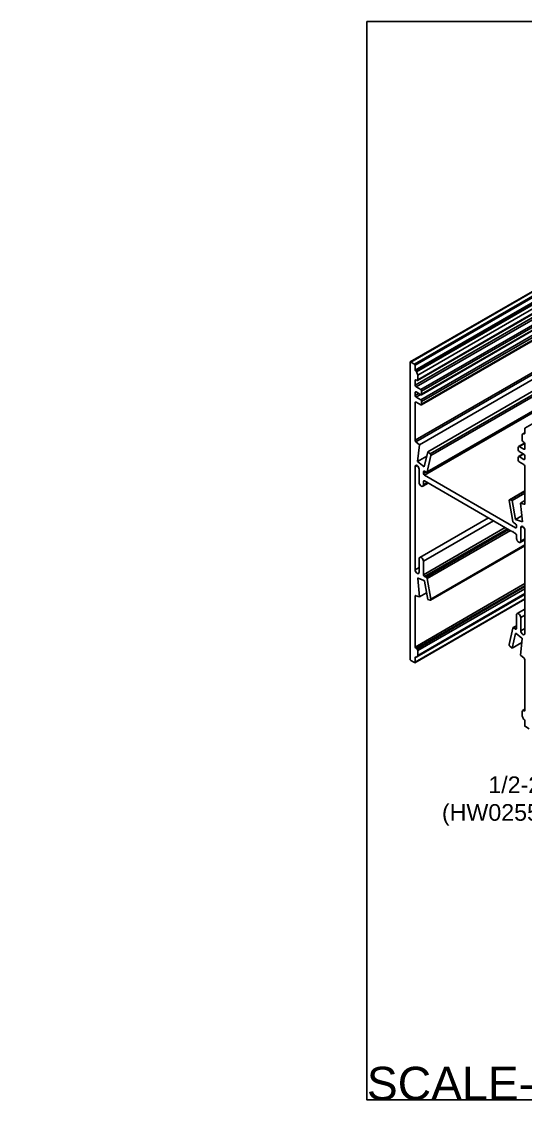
# Model space of a CAD drawing. Extents: x -3.9 to 19, y -12.2 to 0.
# Drawn here: x -3.91 to 1.79, y -12.21 to 0 of the extents above; entities that cross this region are included whole.
import ezdxf
from ezdxf import colors
from ezdxf.entities.mleader import LeaderData, LeaderLine
from ezdxf.math import Vec2, Vec3

# ---------------------------------------------------------------- set-up
doc = ezdxf.new("R2010")
doc.units = 0
doc.header["$LTSCALE"] = 0.5
doc.header["$MEASUREMENT"] = 0
doc.layers.add('FAB DWG', color=221, linetype='CONTINUOUS')
doc.layers.add('Housing', color=150, linetype='CONTINUOUS')
doc.layers.add('Text-Unprinted', color=131, linetype='CONTINUOUS', plot=False)
doc.styles.add('LSAD_Standard', font='arial.ttf')
doc.styles.get("Standard").update_dxf_attribs({"font": 'arial.ttf'})

msp = doc.modelspace()

# ---------------------------------------------------------------- linework, layer by layer
at = {"layer": 'Housing', "linetype": 'Continuous', "lineweight": 25, "transparency": 16777216}
for p, q in [((6.042352, -0.647235), (0.491328, -3.85138)), ((6.047351, -0.64773), (0.496327, -3.851875)), ((6.090485, -0.67263), (0.539461, -3.876775)), ((6.097556, -0.684878), (0.546532, -3.889023)), ((6.097556, -0.738597), (0.546532, -3.942743)), ((6.101552, -0.748258), (0.550528, -3.952403)), ((6.11121, -0.759217), (0.560186, -3.963363)), ((6.125998, -0.849107), (0.574974, -4.053252)), ((6.125999, -0.794963), (0.574975, -3.999108)), ((6.096813, -0.911339), (0.545789, -4.115485)), ((6.10742, -0.92971), (0.556396, -4.133856)), ((0.571867, -4.06012), (6.122891, -0.855975)), ((6.160245, -0.960205), (0.609221, -4.164351)), ((6.160245, -1.07452), (0.609221, -4.278665)), ((0.61672, -4.222251), (6.167744, -1.018105)), ((6.170851, -0.978576), (0.619827, -4.182722)), ((6.170851, -1.011238), (0.619827, -4.215383)), ((6.170851, -1.092891), (0.619827, -4.297036)), ((0.61672, -4.336565), (6.167744, -1.13242)), ((6.170851, -1.125552), (0.619827, -4.329698)), ((7.340438, -1.396604), (1.789414, -4.600749)), ((6.096813, -1.532236), (0.545789, -4.736381)), ((6.105038, -1.548919), (0.554014, -4.753064)), ((6.146798, -1.584142), (0.595774, -4.788287)), ((6.239513, -1.662343), (0.688489, -4.866488)), ((6.267075, -1.68559), (0.716051, -4.889735)), ((6.275028, -1.704867), (0.724004, -4.909012)), ((6.202136, -1.927199), (0.651112, -5.131344)), ((0.679087, -5.099814), (6.230111, -1.895669)), ((6.232947, -1.891396), (0.681923, -5.095541)), ((0.489256, -3.855959), (0.489256, -7.215971)), ((0.539461, -3.876775), (0.496327, -3.851875)), ((0.546532, -3.942743), (0.546532, -3.889023)), ((0.560186, -3.963363), (0.550528, -3.952403)), ((0.574974, -4.053252), (0.574975, -3.999108)), ((0.556398, -4.054776), (0.545789, -4.0609)), ((0.545789, -4.115485), (0.545789, -4.0609)), ((0.556396, -4.054775), (0.564367, -4.059377)), ((0.609221, -4.164351), (0.556396, -4.133856)), ((0.556398, -4.191014), (0.545789, -4.197138)), ((0.545789, -4.229799), (0.545789, -4.197138)), ((0.584686, -4.207345), (0.545789, -4.229799)), ((0.556396, -4.191013), (0.609221, -4.221508)), ((0.605901, -4.219592), (0.556396, -4.24817)), ((0.609221, -4.278665), (0.556396, -4.24817)), ((0.619827, -4.215383), (0.619827, -4.182722)), ((0.556398, -4.305328), (0.545789, -4.311452)), ((0.545789, -4.736381), (0.545789, -4.311452)), ((0.556396, -4.305327), (0.609221, -4.335823)), ((0.619827, -4.329698), (0.619827, -4.297036)), ((1.787342, -4.605328), (1.787342, -4.659047)), ((0.595774, -4.788287), (0.554014, -4.753064)), ((1.7589, -4.682572), (1.7589, -4.736718)), ((1.787342, -4.653637), (1.766564, -4.665632)), ((1.769507, -4.755089), (1.777478, -4.759691)), ((1.787342, -4.65602), (1.773689, -4.663902)), ((1.783345, -4.664093), (1.773689, -4.663902)), ((1.786639, -4.662192), (1.783345, -4.664093)), ((0.574351, -4.976802), (0.595774, -4.788287)), ((0.688489, -4.866488), (0.650234, -5.03606)), ((0.716051, -4.889735), (0.688489, -4.866488)), ((1.714047, -4.814401), (1.714047, -4.847062)), ((1.785305, -4.768191), (1.717154, -4.807534)), ((1.787069, -4.772245), (1.724653, -4.808276)), ((1.777478, -4.838771), (1.724653, -4.808276)), ((1.724653, -4.865433), (1.777478, -4.895929)), ((1.788085, -4.832648), (1.777478, -4.838771)), ((1.788085, -4.778062), (1.788085, -4.832646)), ((0.676967, -4.917563), (0.574351, -4.976802)), ((0.650234, -5.03606), (0.574351, -4.976802)), ((0.681923, -5.095541), (0.724004, -4.909012)), ((1.714047, -4.928716), (1.714047, -4.961377)), ((1.769766, -4.891476), (1.717154, -4.921848)), ((1.774158, -4.894012), (1.724653, -4.922591)), ((1.777478, -4.953086), (1.724653, -4.922591)), ((1.724653, -4.979748), (1.777478, -5.010243)), ((1.788085, -4.946963), (1.777478, -4.953086)), ((1.788085, -4.9143), (1.788085, -4.946961)), ((0.568774, -5.022727), (0.545789, -5.035996)), ((0.545789, -6.203272), (0.545789, -5.035996)), ((0.591751, -5.062529), (0.591751, -5.213453)), ((0.651114, -5.087252), (0.640506, -5.093376)), ((0.640506, -5.112973), (0.640506, -5.093376)), ((0.668087, -5.097051), (0.640506, -5.112973)), ((0.651112, -5.087251), (0.671588, -5.099071)), ((1.788085, -5.028614), (1.788085, -5.453543)), ((0.633363, -5.257381), (0.694858, -5.22188)), ((0.651109, -5.196624), (0.6405, -5.202749)), ((0.640503, -5.241456), (0.6405, -5.202749)), ((0.684635, -5.215979), (0.640503, -5.241456)), ((0.651106, -5.196623), (1.642422, -5.768897)), ((1.682762, -5.726902), (0.651112, -5.131344)), ((1.788085, -5.309393), (1.612706, -5.410637)), ((1.788085, -5.312027), (1.617823, -5.410317)), ((1.788085, -5.336513), (1.645385, -5.418892)), ((1.60987, -5.420412), (1.651951, -5.655526)), ((1.645385, -5.418892), (1.617823, -5.410317)), ((1.68364, -5.632632), (1.645385, -5.418892)), ((1.788085, -5.418883), (1.7381, -5.447738)), ((1.7381, -5.447738), (1.759523, -5.660987)), ((1.77986, -5.46073), (1.7381, -5.447738)), ((1.787813, -5.456139), (1.77986, -5.46073)), ((1.375223, -5.614647), (0.598892, -6.062813)), ((1.752671, -5.592781), (1.68364, -5.632632)), ((1.434078, -5.648623), (0.640506, -6.106743)), ((1.566786, -5.725233), (0.640506, -6.259964)), ((1.662286, -5.670989), (1.682762, -5.68281)), ((1.693368, -5.720779), (1.682762, -5.726902)), ((1.759523, -5.660987), (1.68364, -5.632632)), ((1.693368, -5.701181), (1.693368, -5.720777)), ((1.765107, -5.713356), (1.742123, -5.726625)), ((1.742123, -5.877548), (1.742123, -5.726625)), ((1.589682, -5.738451), (0.652954, -6.279212)), ((1.603658, -5.746519), (0.669923, -6.285553)), ((1.6239, -5.758204), (0.682101, -6.301894)), ((1.642422, -5.768897), (1.649493, -5.764814)), ((1.649494, -5.764815), (1.642422, -5.768897)), ((1.649493, -5.764814), (1.656564, -5.777061)), ((1.656564, -5.777061), (1.682768, -5.792188)), ((1.693374, -5.810559), (1.693374, -5.849913)), ((1.788085, -5.851015), (1.742123, -5.877548)), ((1.788085, -5.753158), (1.788085, -6.920433)), ((0.721168, -6.545793), (1.788085, -5.929875)), ((1.788085, -5.921737), (0.724004, -6.536018)), ((1.734982, -5.893332), (1.788085, -5.862676)), ((0.591751, -6.078597), (0.591751, -6.229805)), ((0.591751, -6.176739), (0.545789, -6.203272)), ((0.640506, -6.259964), (0.640506, -6.106743)), ((0.580711, -6.297819), (0.574926, -6.301159)), ((0.595774, -6.508692), (0.574926, -6.301159)), ((0.578979, -6.297171), (0.645607, -6.322069)), ((0.65129, -6.329694), (0.688489, -6.537537)), ((0.669923, -6.285553), (0.652954, -6.279212)), ((0.724004, -6.536018), (0.682101, -6.301894)), ((1.788085, -6.359139), (0.545789, -7.076301)), ((1.788085, -6.383633), (0.556396, -7.094672)), ((1.788085, -6.392837), (0.564368, -7.099274)), ((1.788085, -6.41733), (0.574974, -7.117644)), ((0.675127, -6.462882), (0.595774, -6.508692)), ((0.54446, -7.253613), (1.788085, -6.535684)), ((0.55676, -6.496553), (0.545789, -6.502886)), ((0.545789, -7.076301), (0.545789, -6.502886)), ((1.788085, -6.532302), (0.546532, -7.249035)), ((0.554014, -6.495699), (0.595774, -6.508692)), ((0.56731, -7.188731), (1.788085, -6.483993)), ((1.788085, -6.471477), (0.574975, -7.17179)), ((0.688489, -6.537537), (0.716051, -6.546112)), ((1.788085, -6.648207), (1.70051, -6.698763)), ((1.693368, -6.835026), (1.65461, -6.857401)), ((1.693368, -6.714547), (1.693368, -6.867768)), ((1.788085, -6.71616), (1.742123, -6.742693)), ((1.742123, -6.8939), (1.742123, -6.742693)), ((1.651773, -6.861674), (1.60987, -7.047417)), ((1.645385, -7.089941), (1.682584, -6.925048)), ((1.693368, -6.84241), (1.663951, -6.859393)), ((1.68092, -6.872644), (1.663951, -6.859393)), ((1.693368, -6.865458), (1.68092, -6.872644)), ((1.686297, -6.922905), (1.682584, -6.925048)), ((1.688267, -6.923983), (1.754895, -6.976014)), ((1.788085, -6.867367), (1.742123, -6.8939)), ((1.617823, -7.066695), (1.645385, -7.089941)), ((1.75412, -7.02717), (1.645385, -7.089941)), ((1.758948, -6.984681), (1.7381, -7.168143)), ((0.555115, -7.19036), (0.546532, -7.195315)), ((0.546532, -7.249035), (0.546532, -7.195315)), ((0.550528, -7.19027), (0.560186, -7.190461)), ((0.564368, -7.099274), (0.556396, -7.094672)), ((0.574975, -7.17179), (0.574974, -7.117644)), ((1.7381, -7.168143), (1.77986, -7.203365)), ((0.496327, -7.228218), (0.539461, -7.253118)), ((1.788085, -7.220048), (1.788085, -7.793463)), ((1.7589, -7.80111), (1.758899, -7.855255)), ((1.788085, -7.779189), (1.762007, -7.794243)), ((1.788085, -7.784261), (1.769506, -7.794986)), ((1.777478, -7.799588), (1.769506, -7.794986)), ((1.788085, -7.793465), (1.777478, -7.799588)), ((1.773688, -7.891), (1.783345, -7.90196)), ((1.787342, -7.91162), (1.787342, -7.96534)), ((1.794413, -7.977587), (1.837546, -8.002487))]:
    msp.add_line(p, q, dxfattribs=at)
at = {"layer": 'Housing', "linetype": 'Continuous', "lineweight": 25, "transparency": 16777216, "flags": 128}
for points in [[(0.545789, -5.035996), (0.547539, -5.026851), (0.55252, -5.021117), (0.559976, -5.019668), (0.56877, -5.022725), (0.577565, -5.029822), (0.58502, -5.039879), (0.590002, -5.051364), (0.591751, -5.062529)], [(0.671588, -5.099071), (0.673362, -5.099923), (0.675086, -5.100406), (0.676711, -5.100505), (0.678192, -5.10022), (0.679487, -5.099557), (0.68056, -5.098536), (0.681379, -5.097184), (0.681923, -5.095541)], [(0.591751, -5.213453), (0.593612, -5.225316), (0.598912, -5.237516), (0.606841, -5.248191), (0.616188, -5.255709), (0.625526, -5.258923), (0.633429, -5.257342), (0.638689, -5.251207), (0.640503, -5.241456)], [(1.617823, -5.410317), (1.615853, -5.409945), (1.614049, -5.4101), (1.612483, -5.410774), (1.611213, -5.411942), (1.610288, -5.413559), (1.609745, -5.415563), (1.609604, -5.417877), (1.60987, -5.420412)], [(1.788085, -5.453543), (1.787935, -5.455505), (1.787491, -5.45724), (1.786765, -5.458697), (1.785778, -5.459838), (1.784556, -5.460628), (1.783135, -5.461046), (1.781555, -5.461081), (1.77986, -5.46073)], [(1.742123, -5.726625), (1.743872, -5.717479), (1.748854, -5.711746), (1.756309, -5.710297), (1.765104, -5.713354), (1.773898, -5.720451), (1.781354, -5.730507), (1.786335, -5.741993), (1.788085, -5.753158)], [(1.693374, -5.849913), (1.695375, -5.861742), (1.700744, -5.873832), (1.708672, -5.884363), (1.717966, -5.891751), (1.727227, -5.894882), (1.735061, -5.893286), (1.740288, -5.887203), (1.742123, -5.877548)], [(0.640506, -6.106743), (0.63865, -6.094899), (0.633366, -6.082716), (0.625457, -6.072048), (0.616128, -6.06452), (0.606799, -6.061277), (0.598891, -6.062814), (0.593607, -6.068896), (0.591751, -6.078597)], [(0.591751, -6.229805), (0.590002, -6.23895), (0.58502, -6.244684), (0.577565, -6.246132), (0.56877, -6.243076), (0.559976, -6.235979), (0.55252, -6.225922), (0.547539, -6.214437), (0.545789, -6.203272)], [(0.574926, -6.301159), (0.5749, -6.300061), (0.575051, -6.299079), (0.575375, -6.298249), (0.575859, -6.2976), (0.576486, -6.297156), (0.577233, -6.296933), (0.578074, -6.296938), (0.578979, -6.297171)], [(0.545789, -6.502886), (0.545939, -6.500924), (0.546383, -6.49919), (0.547109, -6.497732), (0.548096, -6.496592), (0.549318, -6.495802), (0.550739, -6.495383), (0.552319, -6.495349), (0.554014, -6.495699)], [(0.716051, -6.546112), (0.718021, -6.546484), (0.719825, -6.54633), (0.721391, -6.545656), (0.722661, -6.544488), (0.723586, -6.542871), (0.724129, -6.540867), (0.72427, -6.538553), (0.724004, -6.536018)], [(1.742123, -6.742693), (1.740267, -6.730849), (1.734983, -6.718666), (1.727074, -6.707998), (1.717746, -6.70047), (1.708417, -6.697227), (1.700508, -6.698764), (1.695224, -6.704846), (1.693368, -6.714547)], [(1.663951, -6.859393), (1.661946, -6.858051), (1.659948, -6.857153), (1.658027, -6.85673), (1.656253, -6.856799), (1.65469, -6.857356), (1.653392, -6.858381), (1.652409, -6.859838), (1.651773, -6.861674)], [(1.693368, -6.867768), (1.693117, -6.870274), (1.692374, -6.872371), (1.691176, -6.873959), (1.689579, -6.874964), (1.687659, -6.875337), (1.685507, -6.875061), (1.683224, -6.874149), (1.68092, -6.872644)], [(1.682584, -6.925048), (1.682881, -6.924191), (1.68334, -6.923511), (1.683945, -6.923033), (1.684675, -6.922773), (1.685503, -6.922741), (1.686399, -6.922938), (1.687332, -6.923357), (1.688267, -6.923983)], [(1.788085, -6.920433), (1.786335, -6.929579), (1.781354, -6.935312), (1.773898, -6.936761), (1.765104, -6.933704), (1.756309, -6.926607), (1.748854, -6.916551), (1.743872, -6.905066), (1.742123, -6.8939)]]:
    msp.add_lwpolyline(points, dxfattribs=at)
at = {"layer": 'Housing', "linetype": 'Continuous', "lineweight": 25, "transparency": 16777216}
for centre, radius, start, end in [((0.493567, -3.855259), 0.004367, 50.7967148, 189.214037), ((0.53118, -3.889721), 0.015368, 2.6054785, 57.3945217), ((0.562017, -3.941993), 0.015504, 182.7714222, 222.1810081), ((0.517678, -4.001881), 0.057363, 2.7706439, 42.1810973), ((0.552255, -4.059851), 0.006551, 50.7967148, 189.214037), ((0.568817, -4.114437), 0.023052, 182.6054785, 237.3945217), ((0.568508, -4.054301), 0.006551, 230.7964366, 9.2123166), ((0.552255, -4.196089), 0.006551, 50.7967148, 189.214037), ((0.568817, -4.228751), 0.023052, 182.6054785, 237.3945217), ((0.596799, -4.183769), 0.023052, 2.6054785, 57.3945217), ((0.613361, -4.216432), 0.006551, 230.7967148, 9.214037), ((0.552255, -4.310404), 0.006551, 50.7967148, 189.214037), ((0.596799, -4.298084), 0.023052, 2.6054785, 57.3945217), ((0.613361, -4.330746), 0.006551, 230.7967148, 9.214037), ((1.791653, -4.604628), 0.004367, 50.7967147, 189.2140369), ((0.569261, -4.735179), 0.023502, 182.9324089, 229.552016), ((1.774577, -4.679798), 0.01592, 93.1976841, 190.0376975), ((1.781928, -4.73567), 0.023052, 182.6056708, 237.3945067), ((1.765056, -4.77911), 0.023052, 2.6054785, 57.3945217), ((1.783105, -4.659797), 0.004303, 273.197576, 10.0373218), ((1.720513, -4.813352), 0.006551, 50.7967148, 189.214037), ((1.737075, -4.846015), 0.023052, 182.6054785, 237.3945217), ((1.781618, -4.833695), 0.006551, 230.7967148, 9.214037), ((0.702181, -4.906736), 0.021941, 354.0460969, 50.7930029), ((1.720513, -4.927667), 0.006551, 50.7967148, 189.214037), ((1.737075, -4.960329), 0.023052, 182.6054785, 237.3945217), ((1.765056, -4.915347), 0.023052, 2.6054785, 57.3945217), ((1.781618, -4.94801), 0.006551, 230.7967148, 9.214037), ((0.646972, -5.092327), 0.006551, 50.7967148, 189.214037), ((0.663534, -5.111925), 0.023052, 182.6054785, 237.3945217), ((1.765056, -5.029662), 0.023052, 2.6054785, 57.3945217), ((0.646966, -5.201699), 0.006551, 50.798214, 189.2233066), ((1.675062, -5.651264), 0.023501, 190.4474458, 237.068222), ((1.67034, -5.702229), 0.023052, 2.6054785, 57.3945217), ((1.686902, -5.721826), 0.006551, 230.7967148, 9.214037), ((1.670346, -5.811607), 0.023052, 2.6054785, 57.3945217), ((0.662751, -6.259227), 0.022257, 181.8975025, 243.8861261), ((0.641007, -6.331427), 0.010427, 9.563021, 63.8246623), ((0.660067, -6.305606), 0.022344, 9.563021, 63.8246624), ((0.568817, -7.075253), 0.023052, 182.6054785, 237.3945217), ((1.631693, -7.049693), 0.021941, 174.0460968, 230.7930031), ((1.748341, -6.98436), 0.010612, 358.2669481, 51.8574979), ((0.550768, -7.194566), 0.004303, 93.1975756, 190.0373218), ((0.559298, -7.174565), 0.01592, 273.1979817, 10.0387337), ((0.551946, -7.118692), 0.023051, 2.6062008, 57.3944654), ((0.504608, -7.215272), 0.015368, 182.6054785, 237.3945217), ((0.542221, -7.249734), 0.004367, 230.7967147, 9.2140368), ((1.764613, -7.22125), 0.023502, 2.9324089, 49.552016), ((1.765366, -7.800062), 0.00655, 50.7964367, 189.2123171), ((1.781618, -7.794512), 0.006551, 230.7967148, 9.214037), ((1.816195, -7.852482), 0.057363, 182.7706439, 222.1810973), ((1.771857, -7.91237), 0.015504, 2.7714222, 42.1810082), ((1.802694, -7.964641), 0.015368, 182.6054785, 237.3945217)]:
    msp.add_arc(centre, radius, start, end, dxfattribs=at)
at = {"layer": 'Text-Unprinted', "transparency": 16777216}
msp.add_lwpolyline([(0, 0), (17.110091, -0.000336), (17.109874, -12.201124), (-0.000217, -12.201124)], close=True, dxfattribs=at)

# ---------------------------------------------------------------- texts
at = {"layer": 'Text-Unprinted', "ltscale": 0.5, "transparency": 16777216, "style": 'LSAD_Standard'}
msp.add_attdef('SCALE-X', (-0.000217, -12.201124), 'XEffectiveScaleFactor', height=0.375, dxfattribs=at)

# ---------------------------------------------------------------- leaders
at = {"layer": 'FAB DWG', "ltscale": 0.5, "transparency": 16777216}
ml = msp.add_multileader_mtext('Standard', dxfattribs=at)
ml.set_content('\\A1;1/4-20 x {\\H0.7x;\\S1/2;}" Bolt \\P1/2-20 Locknut (X2)\\P(HW02550 & HW01020)', color=256)
ml.set_leader_properties()
ml.build(insert=Vec2(0, 0))
ml.multileader.update_dxf_attribs({"dogleg_length": 0.36, "arrow_head_size": 0.499995})
ctx = ml.context
ctx.base_point, ctx.char_height, ctx.arrow_head_size, ctx.landing_gap_size, ctx.plane_origin = Vec3(0.784694, -8.283785), 0.188, 0.499995, 0.089999, Vec3(-7.044102, -14.459689)
ctx.text_align_type = 2
notes = []
notes.append((ctx, [(1, (1, 1, 0), (4.221094, -8.283785), (-1, 0), 0.449996, [(0, [(4.751072, -6.532682)], 0, [])])]))
ctx.mtext.insert, ctx.mtext.width, ctx.mtext.alignment, ctx.mtext.flow_direction = Vec3(3.681099, -8.162149), 7.58865226, 3, 5
for ctx, leaders in notes:
    for number, flags, end, landing, length, lines in leaders:
        leader = LeaderData()
        leader.index, (leader.has_last_leader_line, leader.has_dogleg_vector, leader.attachment_direction) = number, flags
        leader.last_leader_point, leader.dogleg_vector, leader.dogleg_length = Vec3(end), Vec3(landing), length
        for number, points, colour, breaks in lines:
            line = LeaderLine()
            line.index, line.vertices, line.color, line.breaks = number, Vec3.list(points), colors.encode_raw_color(colour), breaks
            leader.lines.append(line)
        ctx.leaders.append(leader)

doc.saveas('drawing.dxf')
